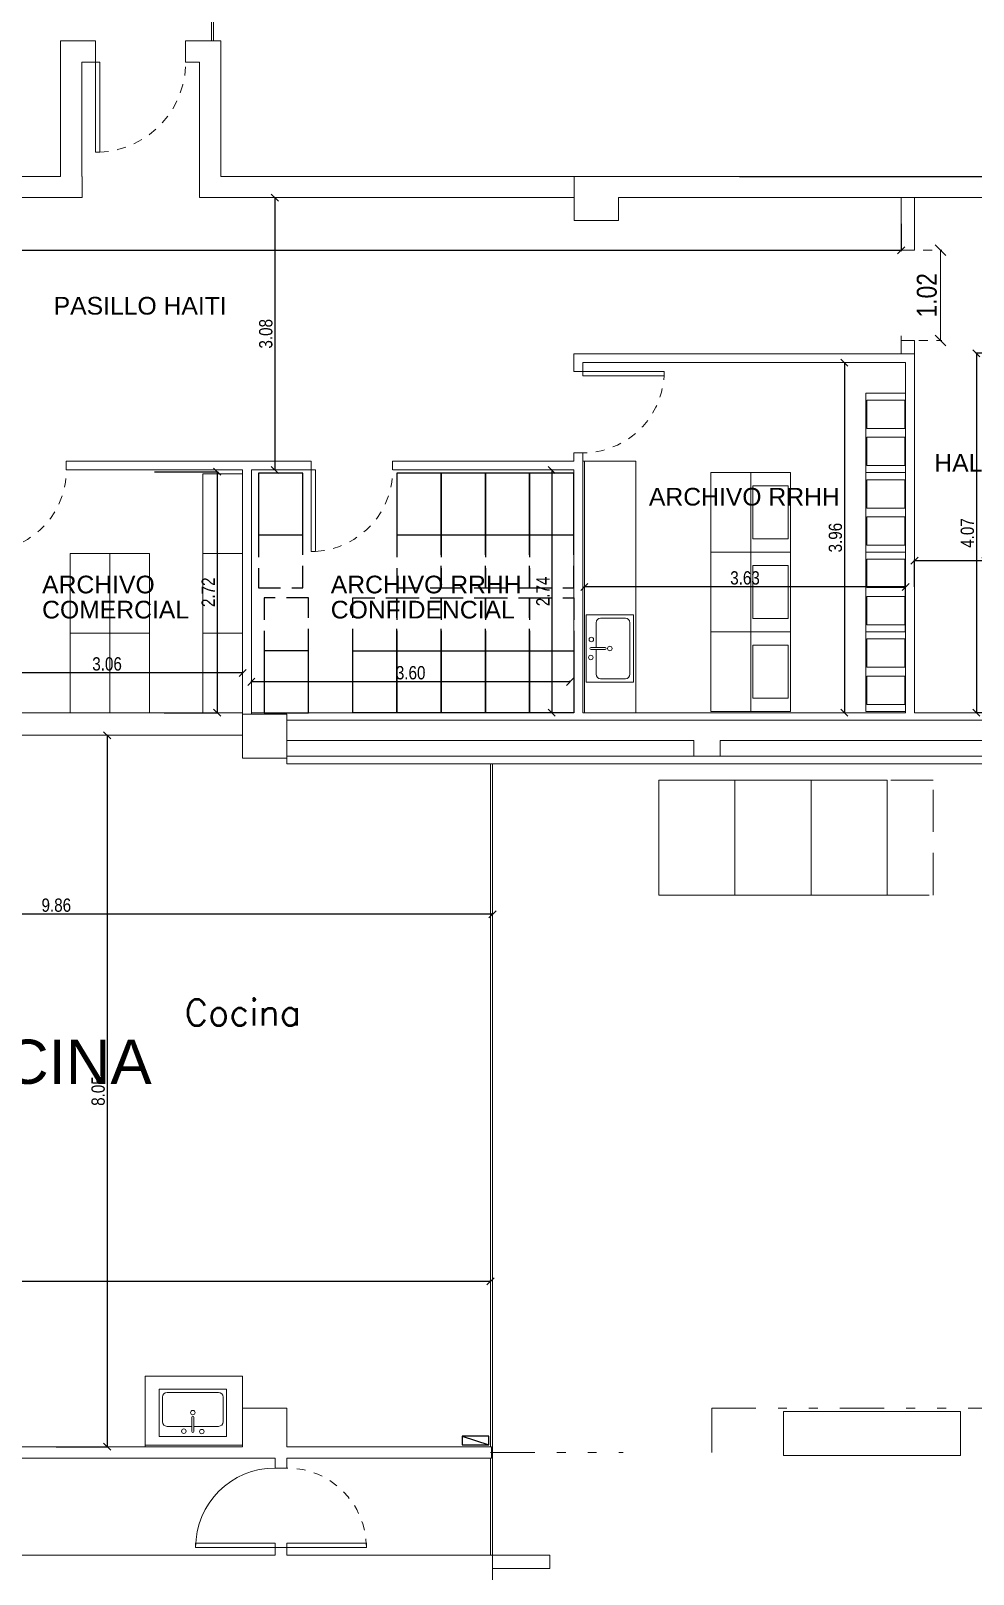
# Model space of a CAD drawing. Header units: millimetres. Extents: x 182 to 305, y 81 to 164.
# Drawn here: x 207.19 to 217.84, y 100.63 to 118.08 of the extents above; entities that cross this region are included whole.
import ezdxf

# ---------------------------------------------------------------- set-up
doc = ezdxf.new("R2010")
doc.units = ezdxf.units.MM
for name, pattern in [('Dash', [3.5, 2, -1.5]), ('Dash 1_16_', [0.003174, 0.001587, -0.001587]), ('DIVIDE', [1.25, 0.5, -0.25, 0, -0.25, 0, -0.25]), ('Hidden', [7.14375, 4.7625, -2.38125]), ('MTPB00$0$HIDDEN', [0.375, 0.25, -0.125])]:
    doc.linetypes.add(name, pattern=pattern)
for name, color, linetype, lineweight in [('A-----NPP', 7, 'Continuous', 9), ('A-AREAIDM', 7, 'Continuous', 18), ('A-DOORSYM', 7, 'Continuous', 9), ('A-FLORCAM', 7, 'Continuous', 9), ('A-FLOROTM', 7, 'Continuous', 9), ('A-WALL', 7, 'Continuous', 9), ('DIMENSION', 1, 'Continuous', 25), ('MOB - BAT', 7, 'Continuous', 5), ('mobiliario ocasa', 7, 'Continuous', 5), ('P-SANRFIM', 7, 'Continuous', 9), ('plantas ocasa', 7, 'Continuous', 5), ('S-COLSPRM', 7, 'Continuous', 9)]:
    doc.layers.add(name, color=color, linetype=linetype, lineweight=lineweight)
for name, color, linetype in [('EQ-Móvil', 7, 'Continuous'), ('estructura', 7, 'Continuous'), ('Plano Generales interior', 7, 'Continuous'), ('Sectores', 3, 'Continuous')]:
    doc.layers.add(name, color=color, linetype=linetype)
doc.styles.add('ARIALNARROW', font='ARIALN.TTF')
doc.styles.add('MtXpl_Arial_Unicode_', font='ARIALUNI.ttf')
doc.styles.get("Standard").update_dxf_attribs({"font": 'txt.shx'})
doc.dimstyles.new('C', dxfattribs={"dimscale": 1.5, "dimtxt": 0.15, "dimasz": 0.08, "dimexe": 0.01, "dimexo": 0, "dimgap": 0.025, "dimtad": 1, "dimzin": 0, "dimdsep": 46, "dimtxsty": 'ARIALNARROW', "dimblk": 'OBLIQUE', "dimcen": 0, "dimclrd": 256, "dimclre": 256, "dimclrt": 256, "dimadec": 0, "dimazin": 0, "dimtfac": 1.666667, "dimtofl": 0, "dimtmove": 0, "dimatfit": 0, "dimldrblk": 'OBLIQUE', "dimfxl": 0.1, "dimtolj": 1, "dimtzin": 0, "dimarcsym": 0})

# ---------------------------------------------------------------- blocks, each defined once
blk = doc.blocks.new('_Oblique')
at = {"layer": 'estructura', "color": 0, "lineweight": -2}
blk.add_line((-0.5, -0.5), (0.5, 0.5), dxfattribs=at)
blk = doc.blocks.new('*D55')
at = {"layer": 'Defpoints', "color": 0}
for p in [(202.551099, 108.091648), (202.551099, 108.091648), (212.411372, 108.091648)]:
    blk.add_point(p, dxfattribs=at)
at = {"layer": 'DIMENSION', "lineweight": -2}
for p, q in [((202.551099, 108.091648), (202.551099, 108.101648)), ((212.411372, 108.091648), (202.551099, 108.091648)), ((212.411372, 108.091648), (212.411372, 108.101648))]:
    blk.add_line(p, q, dxfattribs=at)
at = {"layer": 'DIMENSION', "lineweight": -2, "xscale": 0.08, "yscale": 0.08, "zscale": 0.08, "rotation": 180}
blk.add_blockref('_Oblique', (202.551099, 108.091648), dxfattribs=at)
at = {"layer": 'DIMENSION', "lineweight": -2, "xscale": 0.08, "yscale": 0.08, "zscale": 0.08}
blk.add_blockref('_Oblique', (212.411372, 108.091648), dxfattribs=at)
at = {"layer": 'DIMENSION', "insert": (207.481235, 108.193225), "char_height": 0.15, "attachment_point": 5, "style": 'ARIALNARROW'}
blk.add_mtext('\\A1;9.86', dxfattribs=at)
blk = doc.blocks.new('*D56')
at = {"layer": 'Defpoints', "color": 0}
for p in [(208.055969, 110.114648), (207.481235, 102.069648), (208.055969, 102.069648)]:
    blk.add_point(p, dxfattribs=at)
at = {"layer": 'DIMENSION', "lineweight": -2}
for p, q in [((208.055969, 110.114648), (208.045969, 110.114648)), ((208.055969, 110.114648), (208.055969, 102.069648)), ((207.481235, 102.069648), (208.065969, 102.069648))]:
    blk.add_line(p, q, dxfattribs=at)
at = {"layer": 'DIMENSION', "lineweight": -2, "xscale": 0.08, "yscale": 0.08, "zscale": 0.08}
for p, rotation in [((208.055969, 110.114648), 90), ((208.055969, 102.069648), 270)]:
    blk.add_blockref('_Oblique', p, dxfattribs=dict(at, rotation=rotation))
at = {"layer": 'DIMENSION', "insert": (207.954392, 106.092148), "char_height": 0.15, "attachment_point": 5, "rotation": 90, "style": 'ARIALNARROW'}
blk.add_mtext('\\A1;8.05', dxfattribs=at)
blk = doc.blocks.new('*D61')
at = {"layer": 'Defpoints', "color": 0}
for p in [(212.388828, 103.940935), (212.388828, 103.940935), (197.621106, 103.484648)]:
    blk.add_point(p, dxfattribs=at)
at = {"layer": 'DIMENSION', "lineweight": -2}
for p, q in [((197.621106, 103.484648), (197.621106, 103.950935)), ((197.621106, 103.940935), (212.388828, 103.940935)), ((212.388828, 103.940935), (212.388828, 103.950935))]:
    blk.add_line(p, q, dxfattribs=at)
at = {"layer": 'DIMENSION', "lineweight": -2, "xscale": 0.08, "yscale": 0.08, "zscale": 0.08, "rotation": 180}
blk.add_blockref('_Oblique', (197.621106, 103.940935), dxfattribs=at)
at = {"layer": 'DIMENSION', "lineweight": -2, "xscale": 0.08, "yscale": 0.08, "zscale": 0.08}
blk.add_blockref('_Oblique', (212.388828, 103.940935), dxfattribs=at)
at = {"layer": 'DIMENSION', "insert": (205.004967, 104.041235), "char_height": 0.15, "attachment_point": 5, "style": 'ARIALNARROW'}
blk.add_mtext('\\A1;14.77', dxfattribs=at)
blk = doc.blocks.new('*D66')
at = {"layer": 'Defpoints', "color": 0}
for p in [(208.589854, 113.094647), (208.698924, 110.369648), (209.298924, 110.369648)]:
    blk.add_point(p, dxfattribs=at)
at = {"layer": 'DIMENSION', "lineweight": -2}
for p, q in [((208.589854, 113.094647), (209.308924, 113.094647)), ((209.298924, 113.094647), (209.298924, 110.369648)), ((208.698924, 110.369648), (209.308924, 110.369648))]:
    blk.add_line(p, q, dxfattribs=at)
at = {"layer": 'DIMENSION', "lineweight": -2, "xscale": 0.08, "yscale": 0.08, "zscale": 0.08}
for p, rotation in [((209.298924, 113.094647), 90), ((209.298924, 110.369648), 270)]:
    blk.add_blockref('_Oblique', p, dxfattribs=dict(at, rotation=rotation))
at = {"layer": 'DIMENSION', "insert": (209.198624, 111.732148), "char_height": 0.15, "attachment_point": 5, "rotation": 90, "style": 'ARIALNARROW'}
blk.add_mtext('\\A1;2.72', dxfattribs=at)
blk = doc.blocks.new('*D67')
at = {"layer": 'Defpoints', "color": 0}
for p in [(206.523601, 110.819648), (206.523601, 110.819648), (209.586106, 110.819648)]:
    blk.add_point(p, dxfattribs=at)
at = {"layer": 'DIMENSION', "lineweight": -2}
for p, q in [((206.523601, 110.819648), (206.523601, 110.829648)), ((209.586106, 110.819648), (206.523601, 110.819648)), ((209.586106, 110.819648), (209.586106, 110.829648))]:
    blk.add_line(p, q, dxfattribs=at)
at = {"layer": 'DIMENSION', "lineweight": -2, "xscale": 0.08, "yscale": 0.08, "zscale": 0.08, "rotation": 180}
blk.add_blockref('_Oblique', (206.523601, 110.819648), dxfattribs=at)
at = {"layer": 'DIMENSION', "lineweight": -2, "xscale": 0.08, "yscale": 0.08, "zscale": 0.08}
blk.add_blockref('_Oblique', (209.586106, 110.819648), dxfattribs=at)
at = {"layer": 'DIMENSION', "insert": (208.054854, 110.921225), "char_height": 0.15, "attachment_point": 5, "style": 'ARIALNARROW'}
blk.add_mtext('\\A1;3.06', dxfattribs=at)
blk = doc.blocks.new('*D68')
at = {"layer": 'Defpoints', "color": 0}
for p in [(213.081101, 113.114647), (213.081101, 110.369648), (213.081101, 110.369648)]:
    blk.add_point(p, dxfattribs=at)
at = {"layer": 'DIMENSION', "lineweight": -2}
for p, q in [((213.081101, 113.114647), (213.071101, 113.114647)), ((213.081101, 113.114647), (213.081101, 110.369648)), ((213.081101, 110.369648), (213.071101, 110.369648))]:
    blk.add_line(p, q, dxfattribs=at)
at = {"layer": 'DIMENSION', "lineweight": -2, "xscale": 0.08, "yscale": 0.08, "zscale": 0.08}
for p, rotation in [((213.081101, 113.114647), 90), ((213.081101, 110.369648), 270)]:
    blk.add_blockref('_Oblique', p, dxfattribs=dict(at, rotation=rotation))
at = {"layer": 'DIMENSION', "insert": (212.980801, 111.742148), "char_height": 0.15, "attachment_point": 5, "rotation": 90, "style": 'ARIALNARROW'}
blk.add_mtext('\\A1;2.74', dxfattribs=at)
blk = doc.blocks.new('*D69')
at = {"layer": 'Defpoints', "color": 0}
for p in [(209.686106, 110.719648), (209.686106, 110.719648), (213.286555, 110.719648)]:
    blk.add_point(p, dxfattribs=at)
at = {"layer": 'DIMENSION', "lineweight": -2}
for p, q in [((209.686106, 110.719648), (209.686106, 110.729648)), ((213.286555, 110.719648), (209.686106, 110.719648)), ((213.286555, 110.719648), (213.286555, 110.729648))]:
    blk.add_line(p, q, dxfattribs=at)
at = {"layer": 'DIMENSION', "lineweight": -2, "xscale": 0.08, "yscale": 0.08, "zscale": 0.08, "rotation": 180}
blk.add_blockref('_Oblique', (209.686106, 110.719648), dxfattribs=at)
at = {"layer": 'DIMENSION', "lineweight": -2, "xscale": 0.08, "yscale": 0.08, "zscale": 0.08}
blk.add_blockref('_Oblique', (213.286555, 110.719648), dxfattribs=at)
at = {"layer": 'DIMENSION', "insert": (211.486331, 110.821225), "char_height": 0.15, "attachment_point": 5, "style": 'ARIALNARROW'}
blk.add_mtext('\\A1;3.60', dxfattribs=at)
blk = doc.blocks.new('*D70')
at = {"layer": 'Defpoints', "color": 0}
for p in [(216.389242, 114.329649), (216.389242, 110.369648), (216.389242, 110.369648)]:
    blk.add_point(p, dxfattribs=at)
at = {"layer": 'DIMENSION', "lineweight": -2}
for p, q in [((216.389242, 114.329649), (216.399242, 114.329649)), ((216.389242, 114.329649), (216.389242, 110.369648)), ((216.389242, 110.369648), (216.399242, 110.369648))]:
    blk.add_line(p, q, dxfattribs=at)
at = {"layer": 'DIMENSION', "lineweight": -2, "xscale": 0.08, "yscale": 0.08, "zscale": 0.08}
for p, rotation in [((216.389242, 114.329649), 90), ((216.389242, 110.369648), 270)]:
    blk.add_blockref('_Oblique', p, dxfattribs=dict(at, rotation=rotation))
at = {"layer": 'DIMENSION', "insert": (216.287666, 112.349649), "char_height": 0.15, "attachment_point": 5, "rotation": 90, "style": 'ARIALNARROW'}
blk.add_mtext('\\A1;3.96', dxfattribs=at)
blk = doc.blocks.new('*D71')
at = {"layer": 'Defpoints', "color": 0}
for p in [(213.450151, 111.792148), (213.450151, 111.792148), (217.081101, 111.282848)]:
    blk.add_point(p, dxfattribs=at)
at = {"layer": 'DIMENSION', "lineweight": -2}
for p, q in [((213.450151, 111.792148), (213.450151, 111.802148)), ((217.081101, 111.792148), (213.450151, 111.792148)), ((217.081101, 111.282848), (217.081101, 111.802148))]:
    blk.add_line(p, q, dxfattribs=at)
at = {"layer": 'DIMENSION', "lineweight": -2, "xscale": 0.08, "yscale": 0.08, "zscale": 0.08, "rotation": 180}
blk.add_blockref('_Oblique', (213.450151, 111.792148), dxfattribs=at)
at = {"layer": 'DIMENSION', "lineweight": -2, "xscale": 0.08, "yscale": 0.08, "zscale": 0.08}
blk.add_blockref('_Oblique', (217.081101, 111.792148), dxfattribs=at)
at = {"layer": 'DIMENSION', "insert": (215.265626, 111.893724), "char_height": 0.15, "attachment_point": 5, "style": 'ARIALNARROW'}
blk.add_mtext('\\A1;3.63', dxfattribs=at)
blk = doc.blocks.new('*D72')
at = {"layer": 'Defpoints', "color": 0}
for p in [(219.006101, 114.434649), (217.880832, 110.369648), (218.780832, 110.369648)]:
    blk.add_point(p, dxfattribs=at)
at = {"layer": 'DIMENSION', "lineweight": -2}
for p, q in [((219.006101, 114.434649), (217.870832, 114.434649)), ((217.880832, 114.434649), (217.880832, 110.369648)), ((218.780832, 110.369648), (217.870832, 110.369648))]:
    blk.add_line(p, q, dxfattribs=at)
at = {"layer": 'DIMENSION', "lineweight": -2, "xscale": 0.08, "yscale": 0.08, "zscale": 0.08}
for p, rotation in [((217.880832, 114.434649), 90), ((217.880832, 110.369648), 270)]:
    blk.add_blockref('_Oblique', p, dxfattribs=dict(at, rotation=rotation))
at = {"layer": 'DIMENSION', "insert": (217.779255, 112.402149), "char_height": 0.15, "attachment_point": 5, "rotation": 90, "style": 'ARIALNARROW'}
blk.add_mtext('\\A1;4.07', dxfattribs=at)
blk = doc.blocks.new('*D73')
at = {"layer": 'Defpoints', "color": 0}
for p in [(217.181101, 112.088716), (219.006101, 112.088716), (217.181101, 111.792148)]:
    blk.add_point(p, dxfattribs=at)
at = {"layer": 'DIMENSION', "lineweight": -2}
for p, q in [((217.181101, 111.792148), (217.181101, 112.098716)), ((219.006101, 112.088716), (217.181101, 112.088716)), ((219.006101, 112.088716), (219.006101, 112.098716))]:
    blk.add_line(p, q, dxfattribs=at)
at = {"layer": 'DIMENSION', "lineweight": -2, "xscale": 0.08, "yscale": 0.08, "zscale": 0.08, "rotation": 180}
blk.add_blockref('_Oblique', (217.181101, 112.088716), dxfattribs=at)
at = {"layer": 'DIMENSION', "lineweight": -2, "xscale": 0.08, "yscale": 0.08, "zscale": 0.08}
blk.add_blockref('_Oblique', (219.006101, 112.088716), dxfattribs=at)
at = {"layer": 'DIMENSION', "insert": (218.093601, 112.190293), "char_height": 0.15, "attachment_point": 5, "style": 'ARIALNARROW'}
blk.add_mtext('\\A1;1.83', dxfattribs=at)
blk = doc.blocks.new('*D75')
at = {"layer": 'Defpoints', "color": 0}
for p in [(221.876728, 125.684648), (215.204642, 116.434648), (221.876728, 116.434648)]:
    blk.add_point(p, dxfattribs=at)
at = {"layer": 'DIMENSION', "lineweight": -2}
for p, q in [((221.876728, 125.684648), (221.866728, 125.684648)), ((221.876728, 125.684648), (221.876728, 116.434648)), ((215.204642, 116.434648), (221.886728, 116.434648))]:
    blk.add_line(p, q, dxfattribs=at)
at = {"layer": 'DIMENSION', "lineweight": -2, "xscale": 0.08, "yscale": 0.08, "zscale": 0.08}
for p, rotation in [((221.876728, 125.684648), 90), ((221.876728, 116.434648), 270)]:
    blk.add_blockref('_Oblique', p, dxfattribs=dict(at, rotation=rotation))
at = {"layer": 'DIMENSION', "insert": (221.775152, 121.059648), "char_height": 0.15, "attachment_point": 5, "rotation": 90, "style": 'ARIALNARROW'}
blk.add_mtext('\\A1;9.25', dxfattribs=at)
blk = doc.blocks.new('*D79')
at = {"layer": 'Defpoints', "color": 0}
for p in [(217.031101, 115.897484), (196.101057, 115.597484), (196.101057, 115.207135)]:
    blk.add_point(p, dxfattribs=at)
at = {"layer": 'DIMENSION', "lineweight": -2}
for p, q in [((217.031101, 115.897484), (217.031101, 115.587484)), ((196.101057, 115.207135), (196.101057, 115.607484)), ((217.031101, 115.597484), (196.101057, 115.597484))]:
    blk.add_line(p, q, dxfattribs=at)
at = {"layer": 'DIMENSION', "lineweight": -2, "xscale": 0.08, "yscale": 0.08, "zscale": 0.08, "rotation": 180}
blk.add_blockref('_Oblique', (196.101057, 115.597484), dxfattribs=at)
at = {"layer": 'DIMENSION', "lineweight": -2, "xscale": 0.08, "yscale": 0.08, "zscale": 0.08}
blk.add_blockref('_Oblique', (217.031101, 115.597484), dxfattribs=at)
at = {"layer": 'DIMENSION', "insert": (206.566079, 115.699061), "char_height": 0.15, "attachment_point": 5, "style": 'ARIALNARROW'}
blk.add_mtext('\\A1;20.93', dxfattribs=at)
blk = doc.blocks.new('*D81')
at = {"layer": 'Defpoints', "color": 0}
for p in [(209.951104, 116.194648), (209.951104, 113.114647), (209.951104, 113.114647)]:
    blk.add_point(p, dxfattribs=at)
at = {"layer": 'DIMENSION', "lineweight": -2}
for p, q in [((209.951104, 116.194648), (209.941104, 116.194648)), ((209.951104, 116.194648), (209.951104, 113.114647)), ((209.951104, 113.114647), (209.941104, 113.114647))]:
    blk.add_line(p, q, dxfattribs=at)
at = {"layer": 'DIMENSION', "lineweight": -2, "xscale": 0.08, "yscale": 0.08, "zscale": 0.08}
for p, rotation in [((209.951104, 116.194648), 90), ((209.951104, 113.114647), 270)]:
    blk.add_blockref('_Oblique', p, dxfattribs=dict(at, rotation=rotation))
at = {"layer": 'DIMENSION', "insert": (209.849527, 114.654648), "char_height": 0.15, "attachment_point": 5, "rotation": 90, "style": 'ARIALNARROW'}
blk.add_mtext('\\A1;3.08', dxfattribs=at)

msp = doc.modelspace()

# ---------------------------------------------------------------- linework, layer by layer
at = {"layer": 'A-----NPP', "color": 252, "linetype": 'DIVIDE'}
for p, q in [((214.888828, 102.004648), (214.888828, 102.504648)), ((214.888828, 102.504648), (218.386106, 102.504648)), ((212.388828, 102.004648), (213.888828, 102.004648))]:
    msp.add_line(p, q, dxfattribs=at)
at = {"layer": 'A-DOORSYM', "color": 252}
for p, q in [((207.922333, 116.707148), (207.922333, 117.727148)), ((207.922333, 117.727148), (207.972333, 117.727148)), ((207.972333, 117.727148), (207.972333, 116.707148)), ((207.972333, 116.707148), (207.922333, 116.707148)), ((217.031101, 114.58032), (217.031101, 114.63032)), ((214.351101, 114.229649), (213.431101, 114.229649)), ((213.431101, 114.229649), (213.431101, 114.179649)), ((213.431101, 114.179649), (214.351101, 114.179649)), ((214.351101, 114.179649), (214.351101, 114.229649)), ((210.3619, 112.194647), (210.3619, 113.114647)), ((210.3619, 113.114647), (210.4119, 113.114647)), ((210.4119, 113.114647), (210.4119, 112.194647)), ((210.4119, 112.194647), (210.3619, 112.194647)), ((210.086106, 100.980648), (210.986106, 100.980648)), ((210.086106, 100.929648), (210.086106, 100.980648)), ((210.086106, 100.929648), (210.986106, 100.929648)), ((210.986106, 100.929648), (210.986106, 100.980648))]:
    msp.add_line(p, q, dxfattribs=at)
at = {"layer": 'A-DOORSYM', "color": 252, "linetype": 'Dash'}
for p, q in [((209.956106, 100.980648), (209.056106, 100.980648)), ((209.056106, 100.929648), (209.056106, 100.980648)), ((209.956106, 100.929648), (209.056106, 100.929648)), ((209.956106, 100.929648), (209.956106, 100.980648))]:
    msp.add_line(p, q, dxfattribs=at)
at = {"layer": 'A-DOORSYM', "color": 252, "linetype": 'Dash 1_16_'}
for centre, radius, start, end in [((207.922333, 117.727148), 1.021225, 272.80637, 2.80637), ((213.431101, 114.229649), 0.921358, 266.889159, 356.889159), ((206.673601, 113.114647), 0.921358, 273.110841, 3.110841), ((210.3619, 113.114647), 0.921358, 273.110841, 3.110841), ((210.086106, 100.929648), 0.9, 0, 90)]:
    msp.add_arc(centre, radius, start, end, dxfattribs=at)
at = {"layer": 'A-DOORSYM', "color": 252, "linetype": 'Dash'}
msp.add_arc((209.956106, 100.929648), 0.9, 90, 180, dxfattribs=at)
at = {"layer": 'A-FLORCAM', "color": 252, "lineweight": 18}
for p, q in [((214.031101, 113.214647), (213.431101, 113.214647)), ((213.450151, 110.369648), (213.450151, 113.214647)), ((214.031101, 110.369648), (214.031101, 113.214647)), ((208.486106, 102.869648), (209.586106, 102.869648)), ((208.486106, 102.069648), (208.486106, 102.869648)), ((209.586106, 102.869648), (209.586106, 102.504648)), ((208.486106, 102.088698), (209.586106, 102.088698))]:
    msp.add_line(p, q, dxfattribs=at)
at = {"layer": 'A-FLOROTM', "color": 252}
for p, q in [((210.186106, 110.054648), (210.086106, 110.054648)), ((214.636106, 110.054648), (210.186106, 110.054648)), ((214.686106, 110.054648), (214.636106, 110.054648)), ((214.686106, 109.877148), (214.686106, 110.054648)), ((215.036106, 110.054648), (214.986106, 110.054648)), ((214.986106, 110.054648), (214.986106, 109.877148)), ((219.486106, 110.054648), (215.036106, 110.054648))]:
    msp.add_line(p, q, dxfattribs=at)
at = {"layer": 'A-WALL', "color": 252, "lineweight": 18}
for p, q in [((209.236233, 117.967148), (209.236233, 124.289648)), ((209.256233, 124.289648), (209.256233, 117.967148)), ((207.922333, 117.967148), (207.528733, 117.967148)), ((207.528733, 117.967148), (207.528733, 116.434648)), ((207.922333, 117.727148), (207.922333, 117.967148)), ((209.236233, 117.967148), (208.942333, 117.967148)), ((208.942333, 117.967148), (208.942333, 117.727148)), ((209.339833, 117.967148), (209.256233, 117.967148)), ((209.339833, 116.434648), (209.339833, 117.967148)), ((207.768733, 117.727148), (207.922333, 117.727148)), ((207.768733, 116.434648), (207.768733, 117.727148)), ((208.942333, 117.727148), (209.099833, 117.727148)), ((209.099833, 117.727148), (209.099833, 116.434648)), ((207.528733, 116.434648), (206.136006, 116.434648)), ((207.773735, 116.434648), (207.768733, 116.434648)), ((207.773735, 116.194648), (207.773735, 116.434648)), ((209.099833, 116.434648), (209.099376, 116.434648)), ((209.099376, 116.434648), (209.099376, 116.194648)), ((213.336101, 116.434648), (209.339833, 116.434648)), ((213.336101, 116.194648), (213.336101, 116.434648)), ((213.836101, 116.434648), (213.336101, 116.434648)), ((225.836101, 116.434648), (213.836101, 116.434648)), ((206.136006, 116.194648), (207.773735, 116.194648)), ((209.099376, 116.194648), (213.336101, 116.194648)), ((213.336101, 116.194648), (213.336101, 115.934648)), ((213.836101, 116.194648), (225.836101, 116.194648)), ((213.836101, 115.934648), (213.836101, 116.194648)), ((217.031101, 116.194648), (217.031101, 115.60032)), ((217.181101, 115.60032), (217.181101, 116.194648)), ((213.336101, 115.934648), (213.836101, 115.934648)), ((217.031101, 115.60032), (217.181101, 115.60032)), ((217.031101, 114.58032), (217.031101, 114.429649)), ((217.181101, 114.58032), (217.031101, 114.58032)), ((217.181101, 114.429649), (217.181101, 114.58032)), ((217.181101, 114.429649), (213.331101, 114.429649)), ((213.331101, 114.429649), (213.331101, 114.229649)), ((213.431101, 114.329649), (217.081101, 114.329649)), ((213.431101, 114.229649), (213.431101, 114.329649)), ((217.081101, 114.329649), (217.081101, 110.369648)), ((217.181101, 110.369648), (217.181101, 114.429649)), ((213.331101, 114.229649), (213.431101, 114.229649)), ((213.331101, 113.309649), (213.331101, 113.214647)), ((213.431101, 113.309649), (213.331101, 113.309649)), ((213.431101, 110.369648), (213.431101, 113.309649)), ((210.3619, 113.214647), (207.593601, 113.214647)), ((207.593601, 113.214647), (207.593601, 113.114647)), ((207.593601, 113.114647), (209.586106, 113.114647)), ((209.586106, 110.114648), (209.586106, 113.114647)), ((209.686106, 113.114647), (210.216101, 113.114647)), ((209.686106, 113.114647), (210.3619, 113.114647)), ((209.686106, 113.114647), (209.686106, 110.354648)), ((210.3619, 113.114647), (210.3619, 113.214647)), ((213.331101, 113.214647), (211.2819, 113.214647)), ((211.2819, 113.214647), (211.2819, 113.114647)), ((211.283258, 113.114647), (213.331101, 113.114647)), ((213.331101, 113.114647), (213.331101, 110.369648)), ((209.586106, 110.369648), (206.523601, 110.369648)), ((209.586106, 110.354648), (210.086106, 110.354648)), ((213.331101, 110.369648), (209.686106, 110.369648)), ((210.216101, 110.369648), (209.686106, 110.369648)), ((210.086106, 110.354648), (210.086106, 110.284648)), ((217.081101, 110.369648), (213.431101, 110.369648)), ((219.006101, 110.369648), (217.181101, 110.369648)), ((202.681099, 110.114648), (209.586106, 110.114648)), ((210.086106, 110.284648), (219.006101, 110.284648)), ((226.486101, 109.877148), (210.086106, 109.877148)), ((210.086106, 109.877148), (210.086106, 109.792148)), ((210.086106, 109.792148), (226.551101, 109.792148)), ((212.388828, 109.792148), (212.388828, 102.069648)), ((212.411372, 100.844648), (212.411372, 109.792148)), ((210.086106, 102.504648), (209.586106, 102.504648)), ((209.586106, 102.504648), (209.586106, 102.069648)), ((210.086106, 102.069648), (210.086106, 102.504648)), ((205.171106, 101.939648), (209.956106, 101.939648)), ((209.586106, 102.069648), (205.301106, 102.069648)), ((209.956106, 101.939648), (209.956106, 101.829648)), ((212.398828, 102.069648), (210.086106, 102.069648)), ((210.086106, 101.939648), (212.398828, 101.939648)), ((210.086106, 101.829648), (210.086106, 101.939648)), ((212.388828, 101.939648), (212.388828, 100.844648)), ((212.398828, 101.939648), (212.398828, 102.069648)), ((209.956106, 101.829648), (210.086106, 101.829648)), ((209.956106, 100.929648), (209.956106, 100.844648)), ((210.086106, 100.929648), (209.956106, 100.929648)), ((210.086106, 100.844648), (210.086106, 100.929648)), ((209.956106, 100.844648), (197.986106, 100.844648)), ((212.411372, 100.844648), (210.086106, 100.844648)), ((212.411372, 100.564648), (212.411372, 100.844648)), ((213.061372, 100.844648), (212.411372, 100.844648)), ((212.411372, 100.844648), (212.411372, 100.694648)), ((212.411372, 100.694648), (213.061372, 100.694648)), ((213.061372, 100.694648), (213.061372, 100.844648))]:
    msp.add_line(p, q, dxfattribs=at)
at = {"layer": 'A-WALL', "color": 252}
msp.add_line((209.236233, 117.967148), (209.256233, 117.967148), dxfattribs=at)
at = {"layer": 'EQ-Móvil', "color": 252}
for p, q in [((210.266614, 113.080556), (209.766614, 113.080556)), ((209.766614, 113.080556), (209.766614, 112.380556)), ((210.266614, 112.380556), (210.266614, 113.080556)), ((211.831101, 113.080556), (211.331101, 113.080556)), ((211.331101, 113.080556), (211.331101, 112.380556)), ((212.331101, 113.080556), (211.831101, 113.080556)), ((211.831101, 113.080556), (211.831101, 112.380556)), ((211.831101, 112.380556), (211.831101, 113.080556)), ((212.831101, 113.080556), (212.331101, 113.080556)), ((212.331101, 113.080556), (212.331101, 112.380556)), ((212.331101, 112.380556), (212.331101, 113.080556)), ((213.331101, 113.080556), (212.831101, 113.080556)), ((212.831101, 113.080556), (212.831101, 112.380556)), ((212.831101, 112.380556), (212.831101, 113.080556)), ((213.331101, 112.380556), (213.331101, 113.080556)), ((209.766614, 112.380556), (210.266614, 112.380556)), ((211.331101, 112.380556), (211.831101, 112.380556)), ((211.831101, 112.380556), (212.331101, 112.380556)), ((212.331101, 112.380556), (212.831101, 112.380556)), ((212.831101, 112.380556), (213.331101, 112.380556)), ((210.331101, 111.069649), (209.831101, 111.069649)), ((209.831101, 111.069649), (209.831101, 110.369649)), ((210.331101, 110.369649), (210.331101, 111.069649)), ((210.831101, 111.069649), (211.331101, 111.069649)), ((210.831101, 110.369649), (210.831101, 111.069649)), ((211.331101, 111.069649), (211.331101, 110.369649)), ((211.331101, 111.069648), (211.831101, 111.069648)), ((211.331101, 110.369648), (211.331101, 111.069648)), ((211.831101, 111.069648), (212.331101, 111.069648)), ((211.831101, 110.369648), (211.831101, 111.069648)), ((211.831101, 111.069648), (211.831101, 110.369648)), ((212.331101, 111.069649), (212.831101, 111.069649)), ((212.331101, 110.369649), (212.331101, 111.069649)), ((212.331101, 111.069648), (212.331101, 110.369648)), ((212.831101, 111.069649), (212.831101, 110.369649)), ((212.831101, 111.069648), (213.331101, 111.069648)), ((212.831101, 110.369648), (212.831101, 111.069648)), ((213.331101, 111.069648), (213.331101, 110.369648)), ((209.831101, 110.369649), (210.331101, 110.369649)), ((211.331101, 110.369649), (210.831101, 110.369649)), ((211.831101, 110.369648), (211.331101, 110.369648)), ((212.331101, 110.369648), (211.831101, 110.369648)), ((212.831101, 110.369649), (212.331101, 110.369649)), ((213.331101, 110.369648), (212.831101, 110.369648))]:
    msp.add_line(p, q, dxfattribs=at)
at = {"layer": 'EQ-Móvil', "color": 252, "linetype": 'MTPB00$0$HIDDEN'}
for p, q in [((209.766614, 112.380556), (209.766614, 111.780556)), ((210.266614, 111.780556), (210.266614, 112.380556)), ((211.331101, 112.380556), (211.331101, 111.780556)), ((211.831101, 112.380556), (211.831101, 111.780556)), ((211.831101, 111.780556), (211.831101, 112.380556)), ((212.331101, 112.380556), (212.331101, 111.780556)), ((212.331101, 111.780556), (212.331101, 112.380556)), ((212.831101, 112.380556), (212.831101, 111.780556)), ((212.831101, 111.780556), (212.831101, 112.380556)), ((213.331101, 111.780556), (213.331101, 112.380556)), ((209.766614, 111.780556), (210.266614, 111.780556)), ((211.331101, 111.780556), (211.831101, 111.780556)), ((211.831101, 111.780556), (212.331101, 111.780556)), ((212.331101, 111.780556), (212.831101, 111.780556)), ((212.831101, 111.780556), (213.331101, 111.780556)), ((210.331101, 111.669649), (209.831101, 111.669649)), ((209.831101, 111.669649), (209.831101, 111.069649)), ((210.331101, 111.069649), (210.331101, 111.669649)), ((210.831101, 111.069649), (210.831101, 111.669649)), ((210.831101, 111.669649), (211.331101, 111.669649)), ((211.331101, 111.669649), (211.331101, 111.069649)), ((211.331101, 111.069648), (211.331101, 111.669648)), ((211.331101, 111.669648), (211.831101, 111.669648)), ((211.831101, 111.069648), (211.831101, 111.669648)), ((211.831101, 111.669648), (212.331101, 111.669648)), ((211.831101, 111.669648), (211.831101, 111.069648)), ((212.331101, 111.069649), (212.331101, 111.669649)), ((212.331101, 111.669649), (212.831101, 111.669649)), ((212.331101, 111.669648), (212.331101, 111.069648)), ((212.831101, 111.669649), (212.831101, 111.069649)), ((212.831101, 111.069648), (212.831101, 111.669648)), ((212.831101, 111.669648), (213.331101, 111.669648)), ((213.331101, 111.669648), (213.331101, 111.069648))]:
    msp.add_line(p, q, dxfattribs=at)
at = {"layer": 'MOB - BAT', "color": 252}
for p, q in [((215.701978, 102.470404), (215.701978, 101.970404)), ((217.701978, 102.470404), (215.701978, 102.470404)), ((217.701978, 101.970404), (217.701978, 102.470404)), ((215.701978, 101.970404), (217.701978, 101.970404))]:
    msp.add_line(p, q, dxfattribs=at)
at = {"layer": 'mobiliario ocasa', "color": 252, "ltscale": 0.1}
for p, q in [((217.081101, 113.984648), (216.631101, 113.984648)), ((216.631101, 113.984648), (216.631101, 113.084648)), ((217.081101, 113.084648), (217.081101, 113.984648)), ((217.071101, 113.904648), (216.641101, 113.904648)), ((216.641101, 113.904648), (216.641101, 113.584648)), ((217.071101, 113.584648), (217.071101, 113.904648)), ((216.641101, 113.584648), (217.071101, 113.584648)), ((216.641101, 113.484648), (217.071101, 113.484648)), ((216.641101, 113.164648), (216.641101, 113.484648)), ((217.071101, 113.484648), (217.071101, 113.164648)), ((214.881101, 113.084648), (215.331101, 113.084648)), ((214.881101, 112.184648), (214.881101, 113.084648)), ((215.781101, 113.084648), (215.331101, 113.084648)), ((215.331101, 113.084648), (215.331101, 112.184648)), ((215.331101, 113.084648), (215.331101, 112.184648)), ((215.781101, 112.184648), (215.781101, 113.084648)), ((217.081101, 113.084648), (216.631101, 113.084648)), ((216.631101, 113.084648), (216.631101, 112.184648)), ((216.631101, 113.084648), (217.081101, 113.084648)), ((216.631101, 112.184648), (216.631101, 113.084648)), ((216.631101, 113.084648), (217.081101, 113.084648)), ((217.071101, 113.164648), (216.641101, 113.164648)), ((217.081101, 112.184648), (217.081101, 113.084648)), ((217.081101, 113.084648), (217.081101, 112.184648)), ((209.586106, 113.069648), (209.136106, 113.069648)), ((209.136106, 113.069648), (209.136106, 112.169648)), ((209.586106, 112.169648), (209.586106, 113.069648)), ((215.752452, 112.934648), (215.352452, 112.934648)), ((215.352452, 112.934648), (215.352452, 112.334648)), ((215.752452, 112.334648), (215.752452, 112.934648)), ((217.071101, 113.004648), (216.641101, 113.004648)), ((216.641101, 113.004648), (216.641101, 112.684648)), ((217.071101, 112.684648), (217.071101, 113.004648)), ((216.641101, 112.684648), (217.071101, 112.684648)), ((216.641101, 112.584648), (217.071101, 112.584648)), ((216.641101, 112.264648), (216.641101, 112.584648)), ((217.071101, 112.584648), (217.071101, 112.264648)), ((215.352452, 112.334648), (215.752452, 112.334648)), ((217.071101, 112.264648), (216.641101, 112.264648)), ((207.636106, 112.169648), (208.086106, 112.169648)), ((207.636106, 111.269648), (207.636106, 112.169648)), ((208.536106, 112.169648), (208.086106, 112.169648)), ((208.086106, 112.169648), (208.086106, 111.269648)), ((208.086106, 112.169648), (208.086106, 111.269648)), ((208.536106, 111.269648), (208.536106, 112.169648)), ((209.136106, 112.169648), (209.586106, 112.169648)), ((209.136106, 111.269648), (209.136106, 112.169648)), ((209.136106, 112.169648), (209.586106, 112.169648)), ((209.586106, 112.169648), (209.586106, 111.269648)), ((214.881101, 112.184648), (215.331101, 112.184648)), ((214.881101, 111.284648), (214.881101, 112.184648)), ((215.331101, 112.184648), (214.881101, 112.184648)), ((215.781101, 112.184648), (215.331101, 112.184648)), ((215.331101, 112.184648), (215.331101, 111.284648)), ((215.331101, 112.184648), (215.331101, 111.284648)), ((215.331101, 112.184648), (215.781101, 112.184648)), ((215.752452, 112.034648), (215.352452, 112.034648)), ((215.352452, 112.034648), (215.352452, 111.434648)), ((215.752452, 111.434648), (215.752452, 112.034648)), ((215.781101, 111.284648), (215.781101, 112.184648)), ((216.631101, 112.184648), (217.081101, 112.184648)), ((216.631101, 111.284648), (216.631101, 112.184648)), ((216.631101, 112.184648), (217.081101, 112.184648)), ((217.081101, 112.184648), (216.631101, 112.184648)), ((217.071101, 112.104648), (216.641101, 112.104648)), ((216.641101, 112.104648), (216.641101, 111.784648)), ((217.071101, 111.784648), (217.071101, 112.104648)), ((217.081101, 112.184648), (217.081101, 111.284648)), ((216.641101, 111.784648), (217.071101, 111.784648)), ((216.641101, 111.684648), (217.071101, 111.684648)), ((216.641101, 111.364648), (216.641101, 111.684648)), ((217.071101, 111.684648), (217.071101, 111.364648)), ((215.352452, 111.434648), (215.752452, 111.434648)), ((217.071101, 111.364648), (216.641101, 111.364648)), ((208.086106, 111.269648), (207.636106, 111.269648)), ((207.636106, 111.269648), (207.636106, 110.369648)), ((208.086106, 111.269648), (207.636106, 111.269648)), ((208.086106, 110.369648), (208.086106, 111.269648)), ((208.086106, 111.269648), (208.536106, 111.269648)), ((208.086106, 111.269648), (208.536106, 111.269648)), ((208.086106, 110.369648), (208.086106, 111.269648)), ((208.536106, 111.269648), (208.536106, 110.369648)), ((209.586106, 111.269648), (209.136106, 111.269648)), ((209.136106, 111.269648), (209.136106, 110.369648)), ((209.586106, 111.269648), (209.136106, 111.269648)), ((209.586106, 110.369648), (209.586106, 111.269648)), ((215.331101, 111.284648), (214.881101, 111.284648)), ((214.881101, 111.284648), (214.881101, 110.384648)), ((215.331101, 111.284648), (214.881101, 111.284648)), ((215.331101, 110.384648), (215.331101, 111.284648)), ((215.331101, 111.284648), (215.781101, 111.284648)), ((215.331101, 111.284648), (215.781101, 111.284648)), ((215.331101, 110.384648), (215.331101, 111.284648)), ((215.781101, 111.284648), (215.781101, 110.384648)), ((217.081101, 111.284648), (216.631101, 111.284648)), ((216.631101, 111.284648), (216.631101, 110.384648)), ((217.081101, 111.284648), (216.631101, 111.284648)), ((217.071101, 111.204648), (216.641101, 111.204648)), ((216.641101, 111.204648), (216.641101, 110.884648)), ((217.071101, 110.884648), (217.071101, 111.204648)), ((217.081101, 110.384648), (217.081101, 111.284648)), ((215.752452, 111.134648), (215.352452, 111.134648)), ((215.352452, 111.134648), (215.352452, 110.534648)), ((215.752452, 110.534648), (215.752452, 111.134648)), ((216.641101, 110.884648), (217.071101, 110.884648)), ((216.641101, 110.784648), (217.071101, 110.784648)), ((216.641101, 110.464648), (216.641101, 110.784648)), ((217.071101, 110.784648), (217.071101, 110.464648)), ((215.352452, 110.534648), (215.752452, 110.534648)), ((217.071101, 110.464648), (216.641101, 110.464648)), ((207.636106, 110.369648), (208.086106, 110.369648)), ((208.536106, 110.369648), (208.086106, 110.369648)), ((209.136106, 110.369648), (209.586106, 110.369648)), ((214.881101, 110.384648), (215.331101, 110.384648)), ((215.781101, 110.384648), (215.331101, 110.384648)), ((216.631101, 110.384648), (217.081101, 110.384648)), ((214.291741, 108.308448), (214.291741, 109.608448)), ((214.291741, 109.608448), (215.151741, 109.608448)), ((215.151741, 109.608448), (215.151741, 108.308448)), ((216.011741, 109.608448), (215.151741, 109.608448)), ((215.151741, 109.608448), (215.151741, 108.308448)), ((216.011741, 108.308448), (216.011741, 109.608448)), ((216.011741, 108.308448), (216.011741, 109.608448)), ((216.011741, 109.608448), (216.871741, 109.608448)), ((216.871741, 109.608448), (216.871741, 108.308448)), ((215.151741, 108.308448), (214.291741, 108.308448)), ((215.151741, 108.308448), (216.011741, 108.308448)), ((216.871741, 108.308448), (216.011741, 108.308448))]:
    msp.add_line(p, q, dxfattribs=at)
at = {"layer": 'mobiliario ocasa', "color": 252, "linetype": 'Hidden', "ltscale": 0.1}
for p, q in [((217.391741, 109.608448), (216.871741, 109.608448)), ((216.871741, 109.608448), (216.871741, 108.308448)), ((217.391741, 108.308448), (217.391741, 109.608448)), ((216.871741, 108.308448), (217.391741, 108.308448))]:
    msp.add_line(p, q, dxfattribs=at)
at = {"layer": 'P-SANRFIM', "color": 252}
for p, q in [((213.468323, 111.476548), (214.003323, 111.476548)), ((213.468323, 110.716548), (213.468323, 111.476548)), ((213.582623, 111.109248), (213.582623, 111.387648)), ((213.633423, 111.438448), (213.914423, 111.438448)), ((213.965223, 111.387648), (213.965223, 110.805448)), ((214.003323, 111.476548), (214.003323, 110.716548)), ((213.525473, 111.109248), (213.685023, 111.109248)), ((213.525473, 111.083848), (213.685023, 111.083848)), ((213.582623, 110.805448), (213.582623, 111.083848)), ((214.003323, 110.716548), (213.468323, 110.716548)), ((213.914423, 110.754648), (213.633423, 110.754648)), ((208.644206, 102.186448), (208.644206, 102.721448)), ((208.644206, 102.721448), (209.404206, 102.721448)), ((208.682306, 102.351548), (208.682306, 102.632548)), ((208.733106, 102.683348), (209.315306, 102.683348)), ((209.366106, 102.632548), (209.366106, 102.351548)), ((209.404206, 102.721448), (209.404206, 102.186448)), ((209.011506, 102.300748), (208.733106, 102.300748)), ((209.011506, 102.243598), (209.011506, 102.403148)), ((209.036906, 102.243598), (209.036906, 102.403148)), ((209.315306, 102.300748), (209.036906, 102.300748)), ((209.404206, 102.186448), (208.644206, 102.186448))]:
    msp.add_line(p, q, dxfattribs=at)
for centre, radius, start, end in [((213.633423, 111.387648), 0.0508, 90, 180), ((213.914423, 111.387648), 0.0508, 0, 90), ((213.528551, 111.198148), 0.0254, 90, 270), ((213.528551, 111.198148), 0.0254, 270, 90), ((213.523355, 110.994948), 0.0254, 90, 270), ((213.525473, 111.096548), 0.0127, 90, 270), ((213.523355, 110.994948), 0.0254, 270, 90), ((213.685023, 111.096548), 0.0127, 270, 90), ((213.738168, 111.096548), 0.0254, 90, 270), ((213.738168, 111.096548), 0.0254, 270, 90), ((213.633423, 110.805448), 0.0508, 180, 270), ((213.914423, 110.805448), 0.0508, 270, 0), ((208.733106, 102.632548), 0.0508, 90, 180), ((209.315306, 102.632548), 0.0508, 0, 90), ((209.024206, 102.456294), 0.0254, 0, 180), ((209.024206, 102.456294), 0.0254, 180, 0), ((208.733106, 102.351548), 0.0508, 180, 270), ((208.922606, 102.246677), 0.0254, 0, 180), ((209.024206, 102.403148), 0.0127, 0, 180), ((209.125806, 102.24148), 0.0254, 0, 180), ((209.315306, 102.351548), 0.0508, 270, 0), ((208.922606, 102.246677), 0.0254, 180, 0), ((209.024206, 102.243598), 0.0127, 180, 0), ((209.125806, 102.24148), 0.0254, 180, 0)]:
    msp.add_arc(centre, radius, start, end, dxfattribs=at)
at = {"layer": 'Plano Generales interior', "color": 252}
for p, q in [((212.07035, 102.190032), (212.07035, 102.090032)), ((212.37035, 102.190032), (212.07035, 102.190032)), ((212.07035, 102.190032), (212.37035, 102.090032)), ((212.07035, 102.090032), (212.37035, 102.090032)), ((212.37035, 102.090032), (212.37035, 102.190032))]:
    msp.add_line(p, q, dxfattribs=at)
at = {"layer": 'plantas ocasa', "color": 252, "linetype": 'MTPB00$0$HIDDEN', "ltscale": 0.01}
for p, q in [((217.081101, 115.60032), (217.489023, 115.60032)), ((217.031101, 114.58032), (217.489023, 114.58032))]:
    msp.add_line(p, q, dxfattribs=at)
at = {"layer": 'plantas ocasa', "color": 252, "ltscale": 0.01}
msp.add_line((217.474023, 114.58032), (217.474023, 115.60032), dxfattribs=at)
at = {"layer": 'S-COLSPRM', "color": 252}
for p, q in [((210.086106, 110.354648), (209.586106, 110.354648)), ((209.586106, 110.354648), (209.586106, 109.854648)), ((210.086106, 109.854648), (210.086106, 110.354648)), ((209.586106, 109.854648), (210.086106, 109.854648))]:
    msp.add_line(p, q, dxfattribs=at)

# ---------------------------------------------------------------- block references
at = {"layer": 'plantas ocasa', "color": 252, "ltscale": 0.01, "xscale": 0.12, "yscale": 0.12, "zscale": 0.12}
for p, rotation in [((217.474023, 115.60032), 90), ((217.474023, 114.58032), 270)]:
    msp.add_blockref('_Oblique', p, dxfattribs=dict(at, rotation=rotation))

# ---------------------------------------------------------------- texts
at = {"layer": 'A-AREAIDM', "color": 252}
msp.add_text('Cocina', height=0.29506, dxfattribs=at).set_placement((208.930513, 106.831864))
at = {"layer": 'plantas ocasa', "color": 252, "ltscale": 0.01, "insert": (217.321644, 115.09032), "char_height": 0.225, "attachment_point": 5, "rotation": 90, "style": 'ARIALNARROW'}
msp.add_mtext('\\A1;1.02', dxfattribs=at)
at = {"layer": 'Sectores', "style": 'MtXpl_Arial_Unicode_'}
for s, height, p in [('PASILLO HAITI', 0.2, (207.451165, 114.871861)), ('HALL MC', 0.2, (217.405268, 113.095012)), ('ARCHIVO RRHH', 0.2, (214.179521, 112.712563)), ('ARCHIVO', 0.2, (207.32059, 111.719648)), ('ARCHIVO RRHH', 0.2, (210.583261, 111.719648)), ('COMERCIAL', 0.2, (207.32059, 111.435718)), ('CONFIDENCIAL', 0.2, (210.583261, 111.435718)), ('COCINA', 0.5, (205.842603, 106.173398))]:
    msp.add_text(s, height=height, dxfattribs=at).set_placement(p)

# ---------------------------------------------------------------- dimensions: what is measured, and where the dimension line sits
at = {"layer": 'DIMENSION'}
for base, p1, p2, angle, picture, middle in [((221.876728, 116.434648), (221.876728, 125.684648), (215.204642, 116.434648), 90, '*D75', (221.775152, 121.059648)), ((209.951104, 113.114647), (209.951104, 116.194648), (209.951104, 113.114647), 90, '*D81', (209.849527, 114.654648)), ((217.880832, 110.369648), (219.006101, 114.434649), (218.780832, 110.369648), 90, '*D72', (217.779255, 112.402149)), ((216.389242, 110.369648), (216.389242, 114.329649), (216.389242, 110.369648), 270, '*D70', (216.287666, 112.349649)), ((209.298924, 110.369648), (208.589854, 113.094647), (208.698924, 110.369648), 90, '*D66', (209.198624, 111.732148)), ((213.081101, 110.369648), (213.081101, 113.114647), (213.081101, 110.369648), 90, '*D68', (212.980801, 111.742148)), ((213.450151, 111.792148), (217.081101, 111.282848), (213.450151, 111.792148), 180, '*D71', (215.265626, 111.893724)), ((208.055969, 102.069648), (208.055969, 110.114648), (207.481235, 102.069648), 90, '*D56', (207.954392, 106.092148))]:
    dim = msp.add_linear_dim(base=base, p1=p1, p2=p2, angle=angle, dimstyle='C', override={"dimscale": 1, "dimlfac": 1, "dimtxsty": 'ARIALNARROW', "dimtolj": 1}, dxfattribs=at)
    dim.commit()
    dim.dimension.update_dxf_attribs({"geometry": picture, "text_midpoint": middle})
for base, p1, p2, picture, middle in [((196.101057, 115.597484), (217.031101, 115.897484), (196.101057, 115.207135), '*D79', (206.566079, 115.699061)), ((217.181101, 112.088716), (219.006101, 112.088716), (217.181101, 111.792148), '*D73', (218.093601, 112.190293)), ((206.523601, 110.819648), (209.586106, 110.819648), (206.523601, 110.819648), '*D67', (208.054854, 110.921225)), ((209.686106, 110.719648), (213.286555, 110.719648), (209.686106, 110.719648), '*D69', (211.486331, 110.821225)), ((202.551099, 108.091648), (212.411372, 108.091648), (202.551099, 108.091648), '*D55', (207.481235, 108.193225)), ((212.388828, 103.940935), (197.621106, 103.484648), (212.388828, 103.940935), '*D61', (205.004967, 104.041235))]:
    dim = msp.add_linear_dim(base=base, p1=p1, p2=p2, dimstyle='C', override={"dimscale": 1, "dimlfac": 1, "dimtxsty": 'ARIALNARROW', "dimtolj": 1}, dxfattribs=at)
    dim.commit()
    dim.dimension.update_dxf_attribs({"geometry": picture, "text_midpoint": middle})

doc.saveas('drawing.dxf')
